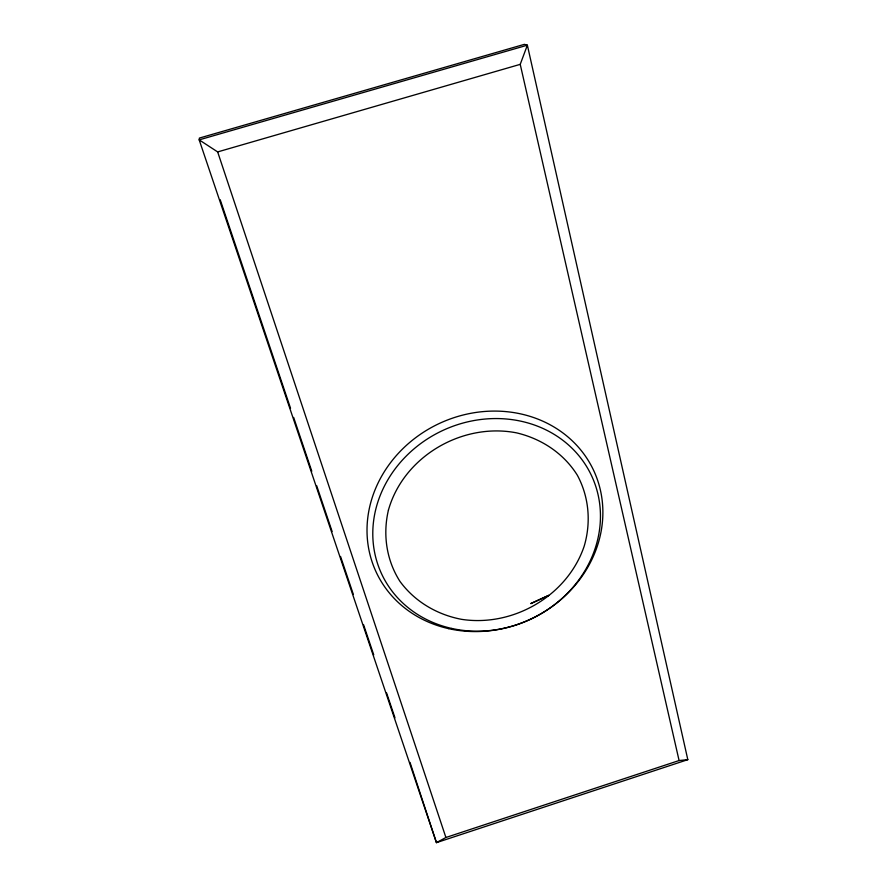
<?xml version="1.0" encoding="UTF-8"?>
<svg xmlns="http://www.w3.org/2000/svg" width="887" height="887" viewBox="0 0 887 887"><rect width="100%" height="100%" fill="white"/><g stroke="black" fill="none" stroke-linecap="round" stroke-linejoin="round"><path stroke-width="1.33" d="M687.813 759.66L679.087 760.547L520.225 64.352L527.366 45.182L524.372 44.35L199.398 138.073L199.187 139.869L436.448 842.65L687.813 759.66L527.366 45.182L199.187 139.869L217.659 151.921L445.906 837.494L436.448 842.65L410.016 762.41M548.565 595.41L530.736 603.615L548.776 595.365M445.906 837.494L679.087 760.547M217.659 151.921L520.225 64.352M220.198 199.719L290.548 408.264M293.652 417.444L311.792 471.23M316.659 485.655L332.137 531.557M340.553 556.482L353.381 594.512M363.559 624.681L373.737 654.85M386.566 692.891L394.97 717.805M388.428 510.092C382.685 534.484 386.41 560.274 400.015 581.462C414.817 601.652 437.069 614.669 461.517 619.326C512.996 627.297 567.347 595.92 584.178 546.226C591.174 522.565 589.112 497.064 577.359 475.255C563.744 453.401 541.569 438.788 516.689 432.889C462.415 422.19 403.552 456.384 388.428 510.092M448.722 628.661A120.022 107.959 -25.2 0 0 600.255 489.513A120.022 107.959 -25.2 0 0 405.869 445.839A120.022 107.959 -25.2 0 0 448.722 628.661M451.738 628.439A115.887 104.101 -25.2 0 0 597.905 493.992A115.887 104.101 -25.2 0 0 410.215 452.215A115.887 104.101 -25.2 0 0 451.738 628.439"/></g></svg>
